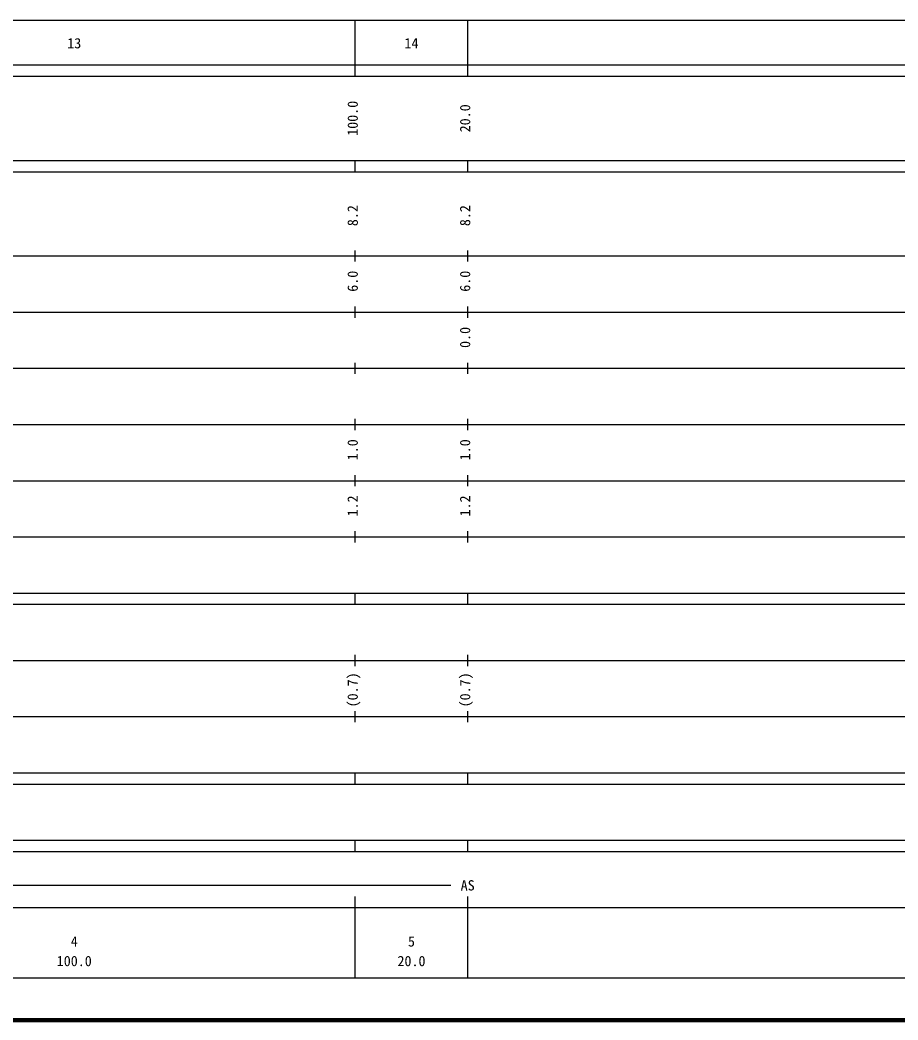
# Model space of a CAD drawing. Units: millimetres on the paper, enlarged 1000 times. Extents: x 40000 to 680000, y 20000 to 380000.
# Drawn here: x 308348 to 464565, y 20000 to 198000 of the extents above; entities that cross this region are included whole.
import ezdxf
from ezdxf.enums import TextEntityAlignment as Align

# ---------------------------------------------------------------- set-up
doc = ezdxf.new("R2010")
doc.units = ezdxf.units.MM
doc.header["$LTSCALE"] = 1000
doc.layers.add('M-TTL', color=2, linetype='Continuous', lineweight=140)
doc.layers.add('M-TTL-BAND', color=7, linetype='Continuous', lineweight=25)
doc.styles.add('ＭＳ ゴシック', font='')
doc.styles.get('ＭＳ ゴシック').set_extended_font_data('MS Gothic')

msp = doc.modelspace()

# ---------------------------------------------------------------- linework, layer by layer
at = {"layer": 'M-TTL'}
msp.add_line((40000, 20000), (680000, 20000), dxfattribs=at)
at = {"layer": 'M-TTL-BAND'}
for p, q in [((68000, 198000), (579000, 198000)), ((368000, 188000), (368000, 198000)), ((388000, 188000), (388000, 198000)), ((40000, 190000), (579000, 190000)), ((40000, 188000), (579000, 188000)), ((40000, 173000), (579000, 173000)), ((368000, 171000), (368000, 173000)), ((388000, 171000), (388000, 173000)), ((40000, 171000), (579000, 171000)), ((368000, 155000), (368000, 157000)), ((388000, 155000), (388000, 157000)), ((40000, 156000), (579000, 156000)), ((46000, 146000), (579000, 146000)), ((368000, 145000), (368000, 147000)), ((388000, 145000), (388000, 147000)), ((52000, 136000), (579000, 136000)), ((368000, 135000), (368000, 137000)), ((388000, 135000), (388000, 137000)), ((368000, 125000), (368000, 127000)), ((388000, 125000), (388000, 127000)), ((46000, 126000), (579000, 126000)), ((52000, 116000), (579000, 116000)), ((368000, 115000), (368000, 117000)), ((388000, 115000), (388000, 117000)), ((368000, 105000), (368000, 107000)), ((388000, 105000), (388000, 107000)), ((46000, 106000), (579000, 106000)), ((40000, 96000), (579000, 96000)), ((368000, 94000), (368000, 96000)), ((388000, 94000), (388000, 96000)), ((40000, 94000), (579000, 94000)), ((49000, 84000), (579000, 84000)), ((368000, 83000), (368000, 85000)), ((388000, 83000), (388000, 85000)), ((368000, 73000), (368000, 75000)), ((388000, 73000), (388000, 75000)), ((40000, 74000), (579000, 74000)), ((40000, 64000), (579000, 64000)), ((368000, 62000), (368000, 64000)), ((388000, 62000), (388000, 64000)), ((40000, 62000), (579000, 62000)), ((40000, 52000), (579000, 52000)), ((368000, 50000), (368000, 52000)), ((388000, 50000), (388000, 52000)), ((40000, 50000), (579000, 50000)), ((71000, 44000), (385000, 44000)), ((368000, 27500), (368000, 42000)), ((388000, 27500), (388000, 42000)), ((40000, 40000), (579000, 40000)), ((68000, 27500), (579000, 27500))]:
    msp.add_line(p, q, dxfattribs=at)

# ---------------------------------------------------------------- texts
at = {"layer": 'M-TTL-BAND', "style": 'ＭＳ ゴシック'}
for s, p in [('13', (318000, 192405)), ('14', (378000, 192405)), ('AS', (388000, 42500)), ('4', (318000, 32523)), ('5', (378000, 32523)), ('100.0', (318000, 29033)), ('20.0', (378000, 29033))]:
    msp.add_text(s, height=1833, dxfattribs=at).set_placement(p, align=Align.BOTTOM_CENTER)
for s, p in [('100.0', (369000, 180500)), ('20.0', (389000, 180500)), ('8.2', (369000, 163174)), ('8.2', (389000, 163174)), ('6.0', (369000, 151500)), ('6.0', (389000, 151500)), ('0.0', (389000, 141500)), ('1.0', (369000, 121500)), ('1.0', (389000, 121500)), ('1.2', (369000, 111500)), ('1.2', (389000, 111500)), ('(0.7)', (369000, 78764)), ('(0.7)', (389000, 78764))]:
    msp.add_text(s, height=1833, rotation=90, dxfattribs=at).set_placement(p, align=Align.BOTTOM_CENTER)

doc.saveas('drawing.dxf')
